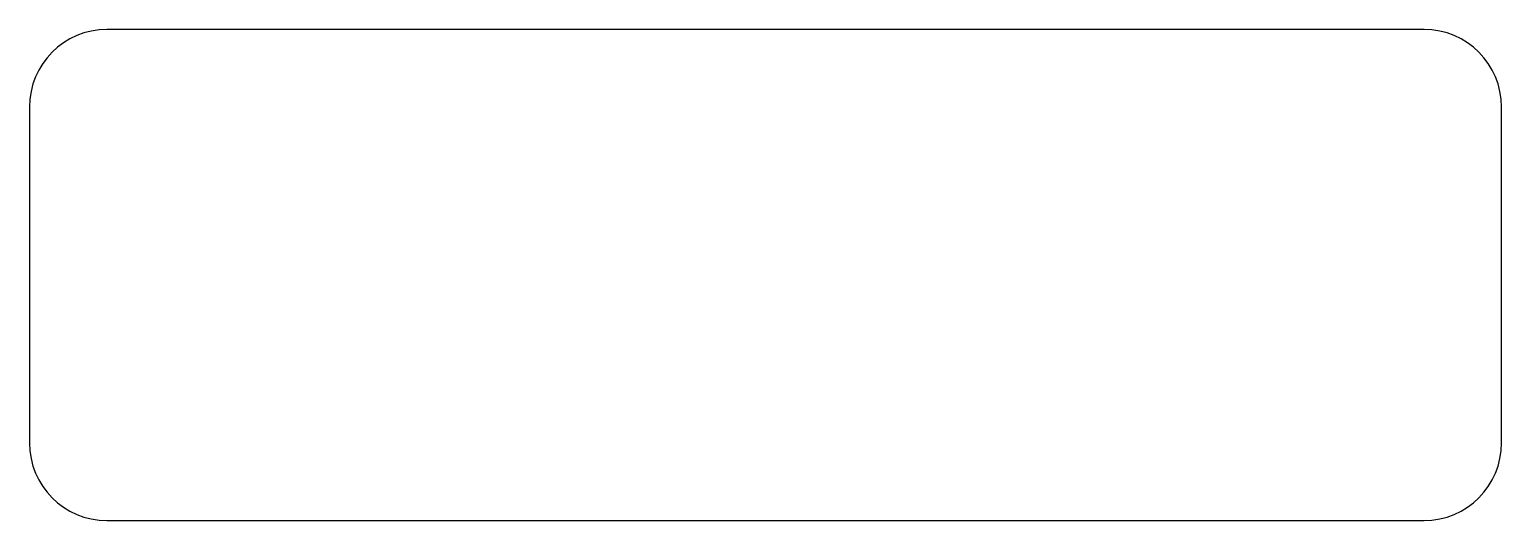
# Model space of a CAD drawing. Header units: millimetres. Extents: x 0 to 57, y 0 to 19.
import ezdxf

# ---------------------------------------------------------------- set-up
doc = ezdxf.new("R2010")
doc.units = ezdxf.units.MM
doc.layers.add('Rectangle', color=7, linetype='CONTINUOUS')

msp = doc.modelspace()

# ---------------------------------------------------------------- linework, layer by layer
at = {"layer": 'Rectangle'}
for p, q in [((54, 19), (3, 19)), ((0, 16), (0, 3)), ((57, 3), (57, 16)), ((3, 0), (54, 0))]:
    msp.add_line(p, q, dxfattribs=at)
for centre, start, end in [((3, 16), 90, 180), ((54, 16), 0, 90), ((3, 3), -180, -90), ((54, 3), -90, 0)]:
    msp.add_arc(centre, 3, start, end, dxfattribs=at)

doc.saveas('drawing.dxf')
